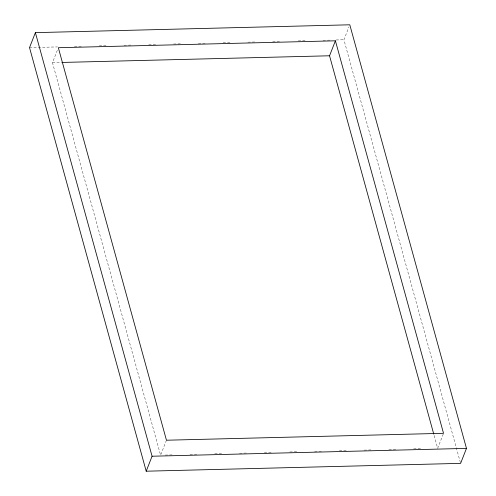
<?xml version="1.0" encoding="UTF-8"?>
<svg xmlns="http://www.w3.org/2000/svg" width="496" height="496" viewBox="0 0 496 496"><rect width="100%" height="100%" fill="white"/><g stroke="black" fill="none" stroke-linecap="round" stroke-linejoin="round"><path stroke-width="0.37" stroke-dasharray="2.48 1.86" d="M166.458 440.219L160.592 455.192L52.471 62.688L57.778 49.141M460.4 462.613L343.926 39.773L348.955 26.939M443.25 434.025L437.664 448.285L433.963 434.856M29.524 47.61L57.4 46.915M74.437 46.494L82.181 46.295M99.219 45.874L106.962 45.682M124 45.254L131.744 45.062M148.781 44.64L156.525 44.442M173.563 44.02L181.307 43.828M198.338 43.4L206.082 43.208M223.119 42.786L231.638 42.569M247.901 42.166L256.42 41.955M272.682 41.546L281.201 41.335M298.239 40.914L305.982 40.715M323.014 40.294L330.758 40.102M336.183 39.965L343.926 39.773M52.471 62.688L61.758 62.453M165.236 455.08L172.199 454.906M189.999 454.46L196.968 454.286M214.768 453.84L222.506 453.648M239.531 453.226L247.275 453.034M264.3 452.606L272.037 452.414M289.838 451.968L296.806 451.794M314.607 451.354L321.569 451.18M339.369 450.734L346.338 450.56M364.138 450.12L371.101 449.946M388.901 449.5L395.87 449.326M413.67 448.88L420.639 448.706"/><path stroke-width="0.74" d="M35.39 32.637L29.524 47.61L146.208 471.2L460.61 463.363L466.476 448.39L349.792 24.8L35.39 32.637L152.074 456.227L146.208 471.2M433.758 434.105L329.542 55.781L335.408 40.808L58.336 47.715L166.458 440.219L443.529 433.312L335.408 40.808M62.533 62.434L329.542 55.781M152.074 456.227L466.476 448.39"/></g></svg>
